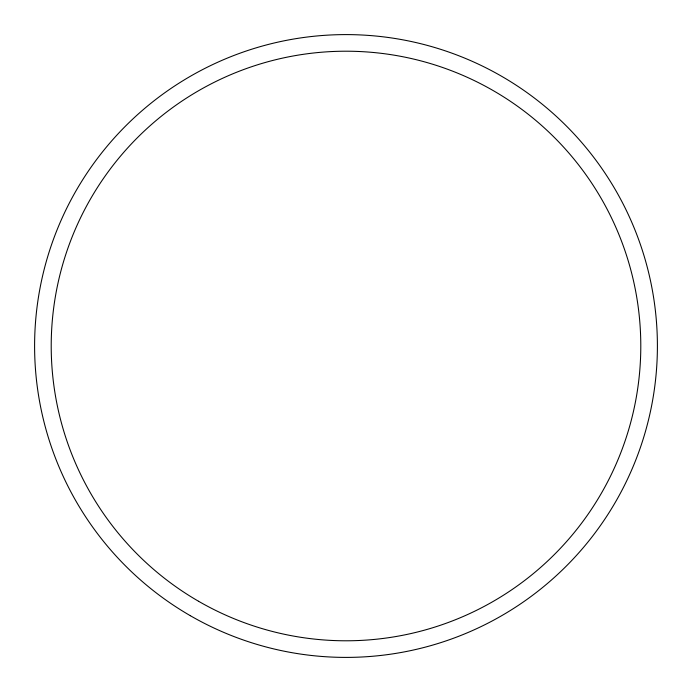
<?xml version="1.0" encoding="UTF-8"?>
<svg xmlns="http://www.w3.org/2000/svg" width="692" height="692" viewBox="0 0 692 692"><rect width="100%" height="100%" fill="white"/><g stroke="black" fill="none" stroke-linecap="round" stroke-linejoin="round"><path stroke-width="1.04" d="M190.3 615.681A311.4 311.4 0 0 0 657.4 346A311.4 311.4 0 0 0 190.3 76.319A311.4 311.4 0 0 0 190.3 615.681M198.604 601.296A294.792 294.792 0 0 0 640.792 346A294.792 294.792 0 0 0 198.604 90.704A294.792 294.792 0 0 0 198.604 601.296"/></g></svg>
